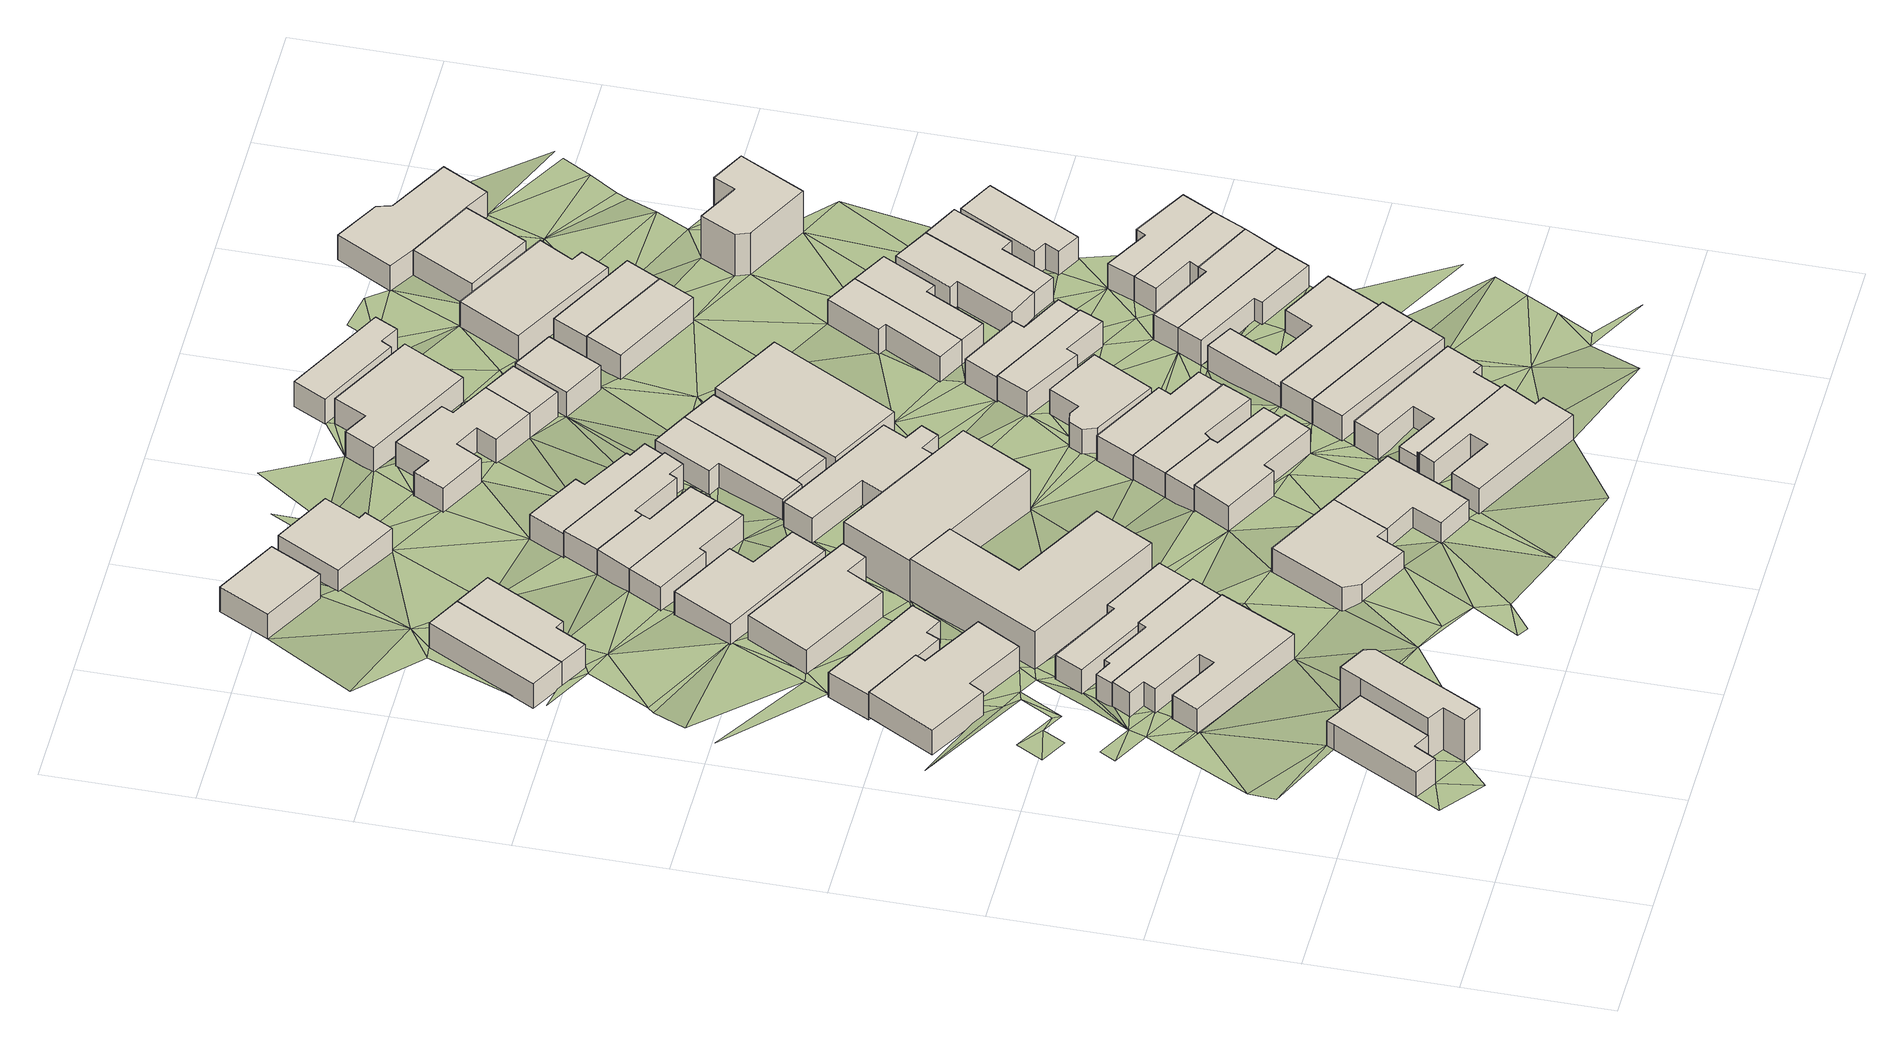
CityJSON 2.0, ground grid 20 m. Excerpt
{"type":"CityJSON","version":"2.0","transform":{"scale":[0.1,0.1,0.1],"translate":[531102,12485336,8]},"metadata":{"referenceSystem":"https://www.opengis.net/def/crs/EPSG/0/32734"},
"CityObjects":{
"building1":{"type":"Building","attributes":{"address":"20 Pope Street Salt River Cape Town","building":"house","building:levels":1,"building_height":4.1,"plus_code":"4FRW3F96+MP3","ground_height":13.43,"roof_height":17.53},"geometry":[{"type":"Solid","lod":"1","boundaries":[[[[0,1,2,3]],[[1,4,5,2]],[[4,6,7,5]],[[6,8,9,7]],[[8,10,11,9]],[[10,12,13,11]],[[12,0,3,13]],[[3,2,5,7,9,11,13]],[[12,10,8,6,4,1,0]]]]}]},
"building2":{"type":"Building","attributes":{"address":"36 Coleridge Road Salt River Cape Town","building":"house","building:levels":2,"building_height":6.9,"plus_code":"4FRW3F96+MP5","ground_height":13.43,"roof_height":20.33},"geometry":[{"type":"Solid","lod":"1","boundaries":[[[[12,14,15,16]],[[14,17,18,15]],[[17,19,20,18]],[[19,21,22,20]],[[21,23,24,22]],[[23,25,26,24]],[[25,0,27,26]],[[0,12,16,27]],[[16,15,18,20,22,24,26,27]],[[0,25,23,21,19,17,14,12]]]]}]},
"building3":{"type":"Building","attributes":{"address":"31 Burns Road Salt River Cape Town","building":"house","building:levels":1,"building_height":4.1,"plus_code":"4FRW3F96+VP7","ground_height":11.21,"roof_height":15.31},"geometry":[{"type":"Solid","lod":"1","boundaries":[[[[28,29,30,31]],[[29,32,33,30]],[[32,34,35,33]],[[34,36,37,35]],[[36,38,39,37]],[[38,40,41,39]],[[40,42,43,41]],[[42,28,31,43]],[[31,30,33,35,37,39,41,43]],[[42,40,38,36,34,32,29,28]]]]}]},
"building4":{"type":"Building","attributes":{"address":"30 Coleridge Road Salt River Cape Town","building":"house","building:levels":1,"building_height":4.1,"plus_code":"4FRW3F96+PQW","ground_height":11.98,"roof_height":16.08},"geometry":[{"type":"Solid","lod":"1","boundaries":[[[[44,45,46,47]],[[45,48,49,46]],[[48,50,51,49]],[[50,52,53,51]],[[52,54,55,53]],[[54,56,57,55]],[[56,58,59,57]],[[58,60,61,59]],[[60,62,63,61]],[[62,44,47,63]],[[47,46,49,51,53,55,57,59,61,63]],[[62,60,58,56,54,52,50,48,45,44]]]]}]},
"building5":{"type":"Building","attributes":{"address":"28 Salt River Cape Town","building":"house","building:levels":1,"building_height":4.1,"plus_code":"4FRW3F96+QQ8","ground_height":11.78,"roof_height":15.88},"geometry":[{"type":"Solid","lod":"1","boundaries":[[[[64,65,66,67]],[[65,68,69,66]],[[68,70,71,69]],[[70,72,73,71]],[[72,74,75,73]],[[74,76,77,75]],[[76,78,79,77]],[[78,64,67,79]],[[67,66,69,71,73,75,77,79]],[[78,76,74,72,70,68,65,64]]]]}]},
"building6":{"type":"Building","attributes":{"address":"29 Burns Road Salt River Cape Town","building":"house","building:levels":1,"building_height":4.1,"plus_code":"4FRW3F96+VPQ","ground_height":10.7,"roof_height":14.8},"geometry":[{"type":"Solid","lod":"1","boundaries":[[[[80,81,82,83]],[[81,84,85,82]],[[84,86,87,85]],[[86,88,89,87]],[[88,90,91,89]],[[90,92,93,91]],[[92,80,83,93]],[[83,82,85,87,89,91,93]],[[92,90,88,86,84,81,80]]]]}]},
"building7":{"type":"Building","attributes":{"address":"26 Coleridge Road Salt River Cape Town","building":"house","building:levels":1,"building_height":4.1,"plus_code":"4FRW3F96+QQQ","ground_height":11.27,"roof_height":15.37},"geometry":[{"type":"Solid","lod":"1","boundaries":[[[[94,95,96,97]],[[95,98,99,96]],[[98,100,101,99]],[[100,102,103,101]],[[102,104,105,103]],[[104,106,107,105]],[[106,94,97,107]],[[97,96,99,101,103,105,107]],[[106,104,102,100,98,95,94]]]]}]},
"building8":{"type":"Building","attributes":{"address":"12 Tennyson Street Salt River Cape Town","building":"house","building:levels":1,"building_height":4.1,"plus_code":"4FRW3FC6+3P6","ground_height":10.14,"roof_height":14.24},"geometry":[{"type":"Solid","lod":"1","boundaries":[[[[108,109,110,111]],[[109,112,113,110]],[[112,114,115,113]],[[114,108,111,115]],[[111,110,113,115]],[[114,112,109,108]]]]}]},
"building9":{"type":"Building","attributes":{"address":"14 Tennyson Street Salt River Cape Town","building":"house","building:levels":1,"building_height":4.1,"plus_code":"4FRW3FC6+3P4","ground_height":10.14,"roof_height":14.24},"geometry":[{"type":"Solid","lod":"1","boundaries":[[[[108,114,115,111]],[[114,116,117,115]],[[116,118,119,117]],[[118,120,121,119]],[[120,122,123,121]],[[122,108,111,123]],[[111,115,117,119,121,123]],[[122,120,118,116,114,108]]]]}]},
"building10":{"type":"Building","attributes":{"address":"27 Burns Road Salt River Cape Town","building":"house","building:levels":1,"building_height":4.1,"plus_code":"4FRW3F96+WQM","ground_height":10.7,"roof_height":14.8},"geometry":[{"type":"Solid","lod":"1","boundaries":[[[[124,125,126,127]],[[125,128,129,126]],[[128,130,131,129]],[[130,132,133,131]],[[132,134,135,133]],[[134,124,127,135]],[[127,126,129,131,133,135]],[[134,132,130,128,125,124]]]]}]},
"building11":{"type":"Building","attributes":{"address":"Coleridge Road Salt River Cape Town","building":"apartments","building:levels":2,"building:flats":"8","building_height":6.9,"plus_code":"4FRW3F96+RQQ","ground_height":10.7,"roof_height":17.6},"geometry":[{"type":"Solid","lod":"1","boundaries":[[[[136,137,138,139]],[[137,140,141,138]],[[140,142,143,141]],[[142,144,145,143]],[[144,146,147,145]],[[146,136,139,147]],[[139,138,141,143,145,147]],[[146,144,142,140,137,136]]]]}]},
"building12":{"type":"Building","attributes":{"address":"5 Pope Street Salt River Cape Town","building":"house","building:levels":1,"building_height":4.1,"plus_code":"4FRW3F96+PV3","ground_height":11.52,"roof_height":15.62},"geometry":[{"type":"Solid","lod":"1","boundaries":[[[[148,149,150,151]],[[149,152,153,150]],[[152,154,155,153]],[[154,156,157,155]],[[156,158,159,157]],[[158,160,161,159]],[[160,148,151,161]],[[151,150,153,155,157,159,161]],[[160,158,156,154,152,149,148]]]]}]},
"building13":{"type":"Building","attributes":{"address":"25 Burns Road Salt River Cape Town","building":"house","building:levels":1,"building_height":4.1,"plus_code":"4FRW3F96+XQ3","ground_height":10.11,"roof_height":14.21},"geometry":[{"type":"Solid","lod":"1","boundaries":[[[[162,163,164,165]],[[163,166,167,164]],[[166,168,169,167]],[[168,170,171,169]],[[170,172,173,171]],[[172,162,165,173]],[[165,164,167,169,171,173]],[[172,170,168,166,163,162]]]]}]},
"building14":{"type":"Building","attributes":{"address":"7 Tennyson Street Salt River Cape Town","building":"house","building:levels":1,"building_height":4.1,"plus_code":"4FRW3FC6+5P8","ground_height":9.57,"roof_height":13.67},"geometry":[{"type":"Solid","lod":"1","boundaries":[[[[174,175,176,177]],[[175,178,179,176]],[[178,180,181,179]],[[180,174,177,181]],[[177,176,179,181]],[[180,178,175,174]]]]}]},
"building15":{"type":"Building","attributes":{"address":"23 Burns Road Salt River Cape Town","building":"house","building:levels":1,"building_height":4.1,"plus_code":"4FRW3F96+XRJ","ground_height":10.11,"roof_height":14.21},"geometry":[{"type":"Solid","lod":"1","boundaries":[[[[182,183,184,185]],[[183,186,187,184]],[[186,188,189,187]],[[188,190,191,189]],[[190,192,193,191]],[[192,182,185,193]],[[185,184,187,189,191,193]],[[192,190,188,186,183,182]]]]}]},
"building16":{"type":"Building","attributes":{"address":"5A Pope Street Salt River Cape Town","building":"house","building:levels":1,"building_height":4.1,"plus_code":"4FRW3F96+MWF","ground_height":11.52,"roof_height":15.62},"geometry":[{"type":"Solid","lod":"1","boundaries":[[[[148,160,161,151]],[[160,194,195,161]],[[194,196,197,195]],[[196,198,199,197]],[[198,200,201,199]],[[200,148,151,201]],[[151,161,195,197,199,201]],[[200,198,196,194,160,148]]]]}]},
"building17":{"type":"Building","attributes":{"address":"Madrassah Al Shafi-Iy-Yah 18 Coleridge Road Salt River Cape Town","building":"civic","building:levels":2,"amenity":"community_centre","operator:type":"religious","building_height":6.9,"plus_code":"4FRW3F96+VVJ","ground_height":10.27,"roof_height":17.17},"geometry":[{"type":"Solid","lod":"1","boundaries":[[[[202,203,204,205]],[[203,206,207,204]],[[206,208,209,207]],[[208,210,211,209]],[[210,212,213,211]],[[212,214,215,213]],[[214,202,205,215]],[[205,204,207,209,211,213,215]],[[214,212,210,208,206,203,202]]]]}]},
"building18":{"type":"Building","attributes":{"address":"21 Burns Road Salt River Cape Town","building":"house","building:levels":1,"building_height":4.1,"plus_code":"4FRW3FC6+2R3","ground_height":10.11,"roof_height":14.21},"geometry":[{"type":"Solid","lod":"1","boundaries":[[[[183,182,185,184]],[[182,216,217,185]],[[216,218,219,217]],[[218,220,221,219]],[[220,222,223,221]],[[222,183,184,223]],[[184,185,217,219,221,223]],[[222,220,218,216,182,183]]]]}]},
"building19":{"type":"Building","attributes":{"address":"8 Burns Road Salt River Cape Town","building":"house","building:levels":1,"building_height":4.1,"plus_code":"4FRW3FC6+4QW","ground_height":9.05,"roof_height":13.15},"geometry":[{"type":"Solid","lod":"1","boundaries":[[[[224,225,226,227]],[[225,228,229,226]],[[228,230,231,229]],[[230,232,233,231]],[[232,234,235,233]],[[234,224,227,235]],[[227,226,229,231,233,235]],[[234,232,230,228,225,224]]]]}]},
"building20":{"type":"Building","attributes":{"address":"19 Burns Road Salt River Cape Town","building":"house","building:levels":1,"building_height":4.1,"plus_code":"4FRW3FC6+2RG","ground_height":10.11,"roof_height":14.21},"geometry":[{"type":"Solid","lod":"1","boundaries":[[[[222,220,221,223]],[[220,236,237,221]],[[236,238,239,237]],[[238,240,241,239]],[[240,242,243,241]],[[242,244,245,243]],[[244,246,247,245]],[[246,222,223,247]],[[223,221,237,239,241,243,245,247]],[[246,244,242,240,238,236,220,222]]]]}]},
"building21":{"type":"Building","attributes":{"address":"31 Coleridge Road Salt River Cape Town","building":"house","building:levels":1,"building_height":4.1,"plus_code":"4FRW3F96+QW3","ground_height":11.52,"roof_height":15.62},"geometry":[{"type":"Solid","lod":"1","boundaries":[[[[248,249,250,251]],[[249,252,253,250]],[[252,254,255,253]],[[254,256,257,255]],[[256,258,259,257]],[[258,248,251,259]],[[251,250,253,255,257,259]],[[258,256,254,252,249,248]]]]}]},
"building22":{"type":"Building","attributes":{"address":"40 Cecil Road Salt River Cape Town","building":"house","building:levels":1,"building_height":4.1,"plus_code":"4FRW3F96+JXV","ground_height":12.32,"roof_height":16.42},"geometry":[{"type":"Solid","lod":"1","boundaries":[[[[260,261,262,263]],[[261,264,265,262]],[[264,266,267,265]],[[266,268,269,267]],[[268,270,271,269]],[[270,272,273,271]],[[272,274,275,273]],[[274,276,277,275]],[[276,278,279,277]],[[278,280,281,279]],[[280,260,263,281]],[[263,262,265,267,269,271,273,275,277,279,281]],[[280,278,276,274,272,270,268,266,264,261,260]]]]}]},
"building23":{"type":"Building","attributes":{"address":"Coleridge Road Salt River Cape Town","building":"house","building:levels":1,"building_height":4.1,"plus_code":"4FRW3F96+WV9","ground_height":10.27,"roof_height":14.37},"geometry":[{"type":"Solid","lod":"1","boundaries":[[[[203,202,282,283]],[[202,284,285,282]],[[284,286,287,285]],[[286,288,289,287]],[[288,290,291,289]],[[290,292,293,291]],[[292,294,295,293]],[[294,296,297,295]],[[296,298,299,297]],[[298,203,283,299]],[[283,282,285,287,289,291,293,295,297,299]],[[298,296,294,292,290,288,286,284,202,203]]]]}]},
"building24":{"type":"Building","attributes":{"address":"17 Burns Road Salt River Cape Town","building":"house","building:levels":1,"building_height":4.1,"plus_code":"4FRW3FC6+2RQ","ground_height":9.58,"roof_height":13.68},"geometry":[{"type":"Solid","lod":"1","boundaries":[[[[300,301,302,303]],[[301,304,305,302]],[[304,306,307,305]],[[306,308,309,307]],[[308,310,311,309]],[[310,312,313,311]],[[312,314,315,313]],[[314,300,303,315]],[[303,302,305,307,309,311,313,315]],[[314,312,310,308,306,304,301,300]]]]}]},
"building25":{"type":"Building","attributes":{"address":"29 Coleridge Road Salt River Cape Town","building":"house","building:levels":1,"building_height":4.1,"plus_code":"4FRW3F96+QW9","ground_height":10.73,"roof_height":14.83},"geometry":[{"type":"Solid","lod":"1","boundaries":[[[[316,317,318,319]],[[317,320,321,318]],[[320,322,323,321]],[[322,324,325,323]],[[324,326,327,325]],[[326,316,319,327]],[[319,318,321,323,325,327]],[[326,324,322,320,317,316]]]]}]},
"building26":{"type":"Building","attributes":{"address":"16 Tennyson Street Salt River Cape Town","building":"house","building:levels":1,"building_height":4.1,"plus_code":"4FRW3F96+XV7","ground_height":9.61,"roof_height":13.71},"geometry":[{"type":"Solid","lod":"1","boundaries":[[[[328,329,330,331]],[[329,332,333,330]],[[332,334,335,333]],[[334,336,337,335]],[[336,338,339,337]],[[338,340,341,339]],[[340,328,331,341]],[[331,330,333,335,337,339,341]],[[340,338,336,334,332,329,328]]]]}]},
"building27":{"type":"Building","attributes":{"address":"27 Coleridge Road Salt River Cape Town","building":"house","building:levels":1,"building_height":4.1,"plus_code":"4FRW3F96+QWQ","ground_height":10.73,"roof_height":14.83},"geometry":[{"type":"Solid","lod":"1","boundaries":[[[[326,324,325,327]],[[324,342,343,325]],[[342,344,345,343]],[[344,346,347,345]],[[346,348,349,347]],[[348,326,327,349]],[[327,325,343,345,347,349]],[[348,346,344,342,324,326]]]]}]},
"building28":{"type":"Building","attributes":{"address":"38 Cecil Road Salt River Cape Town","building":"house","building:levels":1,"building_height":4.1,"plus_code":"4FRW3F97+M2J","ground_height":11.52,"roof_height":15.62},"geometry":[{"type":"Solid","lod":"1","boundaries":[[[[350,351,352,353]],[[351,354,355,352]],[[354,356,357,355]],[[356,358,359,357]],[[358,360,361,359]],[[360,362,363,361]],[[362,364,365,363]],[[364,366,367,365]],[[366,368,369,367]],[[368,350,353,369]],[[353,352,355,357,359,361,363,365,367,369]],[[368,366,364,362,360,358,356,354,351,350]]]]}]},
"building29":{"type":"Building","attributes":{"address":"18 Tennyson Street Salt River Cape Town","building":"house","building:levels":1,"building_height":4.1,"plus_code":"4FRW3F96+XVH","ground_height":9.61,"roof_height":13.71},"geometry":[{"type":"Solid","lod":"1","boundaries":[[[[328,340,341,331]],[[340,370,371,341]],[[370,372,373,371]],[[372,328,331,373]],[[331,341,371,373]],[[372,370,340,328]]]]}]},
"building30":{"type":"Building","attributes":{"address":"25 Coleridge Road Salt River Cape Town","building":"house","building:levels":1,"building_height":4.1,"plus_code":"4FRW3F96+RX2","ground_height":10.54,"roof_height":14.64},"geometry":[{"type":"Solid","lod":"1","boundaries":[[[[374,375,376,377]],[[375,378,379,376]],[[378,380,381,379]],[[380,382,383,381]],[[382,384,385,383]],[[384,374,377,385]],[[377,376,379,381,383,385]],[[384,382,380,378,375,374]]]]}]},
"building31":{"type":"Building","attributes":{"address":"15 Burns Road Salt River Cape Town","building":"house","building:levels":1,"building_height":4.1,"plus_code":"4FRW3FC6+4V4","ground_height":9.13,"roof_height":13.23},"geometry":[{"type":"Solid","lod":"1","boundaries":[[[[386,387,388,389]],[[387,390,391,388]],[[390,392,393,391]],[[392,394,395,393]],[[394,396,397,395]],[[396,398,399,397]],[[398,400,401,399]],[[400,402,403,401]],[[402,404,405,403]],[[404,406,407,405]],[[406,408,409,407]],[[408,386,389,409]],[[389,388,391,393,395,397,399,401,403,405,407,409]],[[408,406,404,402,400,398,396,394,392,390,387,386]]]]}]},
"building32":{"type":"Building","attributes":{"address":"23 Coleridge Road Salt River Cape Town","building":"house","building:levels":1,"building_height":4.1,"plus_code":"4FRW3F96+RXC","ground_height":10.54,"roof_height":14.64},"geometry":[{"type":"Solid","lod":"1","boundaries":[[[[410,411,412,413]],[[411,414,415,412]],[[414,416,417,415]],[[416,418,419,417]],[[418,420,421,419]],[[420,422,423,421]],[[422,424,425,423]],[[424,410,413,425]],[[413,412,415,417,419,421,423,425]],[[424,422,420,418,416,414,411,410]]]]}]},
"building33":{"type":"Building","attributes":{"address":"36 Cecil Road Salt River Cape Town","building":"house","building:levels":1,"building_height":4.1,"plus_code":"4FRW3F97+P22","ground_height":11.31,"roof_height":15.41},"geometry":[{"type":"Solid","lod":"1","boundaries":[[[[426,427,428,429]],[[427,430,431,428]],[[430,432,433,431]],[[432,426,429,433]],[[429,428,431,433]],[[432,430,427,426]]]]}]},
"building34":{"type":"Building","attributes":{"address":"20 Tennyson Street Salt River Cape Town","building":"house","building:levels":1,"building_height":4.1,"plus_code":"4FRW3F96+XW4","ground_height":9.61,"roof_height":13.71},"geometry":[{"type":"Solid","lod":"1","boundaries":[[[[434,435,436,437]],[[435,438,439,436]],[[438,440,441,439]],[[440,434,437,441]],[[437,436,439,441]],[[440,438,435,434]]]]}]},
"building35":{"type":"Building","attributes":{"address":"34 Cecil Road Salt River Cape Town","building":"house","building:levels":1,"building_height":4.1,"plus_code":"4FRW3F97+P2F","ground_height":11.31,"roof_height":15.41},"geometry":[{"type":"Solid","lod":"1","boundaries":[[[[426,442,443,429]],[[442,444,445,443]],[[444,427,428,445]],[[427,426,429,428]],[[429,443,445,428]],[[427,444,442,426]]]]}]},
"building36":{"type":"Building","attributes":{"address":"13 Burns Road Salt River Cape Town","building":"house","building:levels":1,"building_height":4.1,"plus_code":"4FRW3FC6+4WC","ground_height":9.05,"roof_height":13.15},"geometry":[{"type":"Solid","lod":"1","boundaries":[[[[446,447,448,449]],[[447,450,451,448]],[[450,452,453,451]],[[452,454,455,453]],[[454,456,457,455]],[[456,446,449,457]],[[449,448,451,453,455,457]],[[456,454,452,450,447,446]]]]}]},
"building37":{"type":"Building","attributes":{"address":"13 Tennyson Street Salt River Cape Town","building":"house","building:levels":1,"building_height":4.1,"plus_code":"4FRW3FC6+3WM","ground_height":9.13,"roof_height":13.23},"geometry":[{"type":"Solid","lod":"1","boundaries":[[[[387,386,389,388]],[[386,458,459,389]],[[458,460,461,459]],[[460,387,388,461]],[[388,389,459,461]],[[460,458,386,387]]]]}]},
"building38":{"type":"Building","attributes":{"address":"21 Coleridge Road Salt River Cape Town","building":"house","building:levels":1,"building_height":4.1,"plus_code":"4FRW3F96+VX5","ground_height":10.27,"roof_height":14.37},"geometry":[{"type":"Solid","lod":"1","boundaries":[[[[462,463,464,465]],[[463,466,467,464]],[[466,468,469,467]],[[468,470,471,469]],[[470,472,473,471]],[[472,462,465,473]],[[465,464,467,469,471,473]],[[472,470,468,466,463,462]]]]}]},
"building39":{"type":"Building","attributes":{"address":"32 Cecil Road Salt River Cape Town","building":"house","building:levels":1,"building_height":4.1,"plus_code":"4FRW3F97+Q22","ground_height":10.54,"roof_height":14.64},"geometry":[{"type":"Solid","lod":"1","boundaries":[[[[474,475,476,477]],[[475,478,479,476]],[[478,480,481,479]],[[480,482,483,481]],[[482,484,485,483]],[[484,486,487,485]],[[486,488,489,487]],[[488,474,477,489]],[[477,476,479,481,483,485,487,489]],[[488,486,484,482,480,478,475,474]]]]}]},
"building40":{"type":"Building","attributes":{"address":"19 Coleridge Road Salt River Cape Town","building":"house","building:levels":1,"building_height":4.1,"plus_code":"4FRW3F97+V26","ground_height":9.97,"roof_height":14.07},"geometry":[{"type":"Solid","lod":"1","boundaries":[[[[490,491,492,493]],[[491,494,495,492]],[[494,496,497,495]],[[496,498,499,497]],[[498,500,501,499]],[[500,490,493,501]],[[493,492,495,497,499,501]],[[500,498,496,494,491,490]]]]}]},
"building41":{"type":"Building","attributes":{"address":"13A Tennyson Street Salt River Cape Town","building":"house","building:levels":1,"building_height":4.1,"plus_code":"4FRW3FC6+3W9","ground_height":9.13,"roof_height":13.23},"geometry":[{"type":"Solid","lod":"1","boundaries":[[[[502,503,504,505]],[[503,506,507,504]],[[506,508,509,507]],[[508,502,505,509]],[[505,504,507,509]],[[508,506,503,502]]]]}]},
"building42":{"type":"Building","attributes":{"address":"11 Burns Road Salt River Cape Town","building":"house","building:levels":1,"building_height":4.1,"plus_code":"4FRW3FC6+5W7","ground_height":8.78,"roof_height":12.88},"geometry":[{"type":"Solid","lod":"1","boundaries":[[[[510,511,512,513]],[[511,514,515,512]],[[514,516,517,515]],[[516,518,519,517]],[[518,520,521,519]],[[520,510,513,521]],[[513,512,515,517,519,521]],[[520,518,516,514,511,510]]]]}]},
"building43":{"type":"Building","attributes":{"address":"22 Tennyson Street Salt River Cape Town","building":"house","building:levels":1,"building_height":4.1,"plus_code":"4FRW3F96+WX9","ground_height":9.97,"roof_height":14.07},"geometry":[{"type":"Solid","lod":"1","boundaries":[[[[522,523,524,525]],[[523,526,527,524]],[[526,528,529,527]],[[528,530,531,529]],[[530,532,533,531]],[[532,522,525,533]],[[525,524,527,529,531,533]],[[532,530,528,526,523,522]]]]}]},
"building44":{"type":"Building","attributes":{"address":"30 Cecil Road Salt River Cape Town","building":"house","building:levels":1,"building_height":4.1,"plus_code":"4FRW3F97+Q3J","ground_height":10.54,"roof_height":14.64},"geometry":[{"type":"Solid","lod":"1","boundaries":[[[[534,535,536,537]],[[535,538,539,536]],[[538,540,541,539]],[[540,542,543,541]],[[542,544,545,543]],[[544,534,537,545]],[[537,536,539,541,543,545]],[[544,542,540,538,535,534]]]]}]},
"building45":{"type":"Building","attributes":{"address":"14 Coleridge Road Salt River Cape Town","building":"house","building:levels":1,"building_height":4.1,"plus_code":"4FRW3FC6+2XW","ground_height":9.13,"roof_height":13.23},"geometry":[{"type":"Solid","lod":"1","boundaries":[[[[546,547,548,549]],[[547,550,551,548]],[[550,552,553,551]],[[552,546,549,553]],[[549,548,551,553]],[[552,550,547,546]]]]}]},
"building46":{"type":"Building","attributes":{"address":"24 Tennyson Street Salt River Cape Town","building":"house","building:levels":1,"building_height":4.1,"plus_code":"4FRW3F97+W2G","ground_height":9.97,"roof_height":14.07},"geometry":[{"type":"Solid","lod":"1","boundaries":[[[[522,532,533,525]],[[532,554,555,533]],[[554,556,557,555]],[[556,558,559,557]],[[558,560,561,559]],[[560,522,525,561]],[[525,533,555,557,559,561]],[[560,558,556,554,532,522]]]]}]},
"building47":{"type":"Building","attributes":{"address":"28 Cecil Road Salt River Cape Town","building":"house","building:levels":1,"building_height":4.1,"plus_code":"4FRW3F97+Q3V","ground_height":10.48,"roof_height":14.58},"geometry":[{"type":"Solid","lod":"1","boundaries":[[[[562,563,564,565]],[[563,566,567,564]],[[566,534,537,567]],[[534,544,545,537]],[[544,568,569,545]],[[568,562,565,569]],[[565,564,567,537,545,569]],[[568,544,534,566,563,562]]]]}]},
"building48":{"type":"Building","attributes":{"address":"12 Coleridge Road Salt River Cape Town","building":"house","building:levels":1,"building_height":4.1,"plus_code":"4FRW3FC6+3X5","ground_height":9.03,"roof_height":13.13},"geometry":[{"type":"Solid","lod":"1","boundaries":[[[[570,571,572,573]],[[571,574,575,572]],[[574,576,577,575]],[[576,570,573,577]],[[573,572,575,577]],[[576,574,571,570]]]]}]},
"building49":{"type":"Building","attributes":{"address":"26 Tennyson Street Salt River Cape Town","building":"house","building:levels":1,"building_height":4.1,"plus_code":"4FRW3F97+V2X","ground_height":9.97,"roof_height":14.07},"geometry":[{"type":"Solid","lod":"1","boundaries":[[[[578,579,580,581]],[[579,582,583,580]],[[582,584,585,583]],[[584,586,587,585]],[[586,588,589,587]],[[588,578,581,589]],[[581,580,583,585,587,589]],[[588,586,584,582,579,578]]]]}]},
"building50":{"type":"Building","attributes":{"address":"26 Cecil Road Salt River Cape Town","building":"house","building:levels":1,"building_height":4.1,"plus_code":"4FRW3F97+R38","ground_height":10.48,"roof_height":14.58},"geometry":[{"type":"Solid","lod":"1","boundaries":[[[[590,591,592,593]],[[591,594,595,592]],[[594,596,597,595]],[[596,562,565,597]],[[562,568,569,565]],[[568,590,593,569]],[[593,592,595,597,565,569]],[[568,562,596,594,591,590]]]]}]},
"building51":{"type":"Building","attributes":{"address":"10 Coleridge Road Salt River Cape Town","building":"house","building:levels":1,"building_height":4.1,"plus_code":"4FRW3FC6+3XX","ground_height":9.03,"roof_height":13.13},"geometry":[{"type":"Solid","lod":"1","boundaries":[[[[598,599,600,601]],[[599,602,603,600]],[[602,604,605,603]],[[604,606,607,605]],[[606,608,609,607]],[[608,598,601,609]],[[601,600,603,605,607,609]],[[608,606,604,602,599,598]]]]}]},
"building52":{"type":"Building","attributes":{"address":"28 Tennyson Street Salt River Cape Town","building":"house","building:levels":1,"building_height":4.1,"plus_code":"4FRW3F97+W33","ground_height":9.97,"roof_height":14.07},"geometry":[{"type":"Solid","lod":"1","boundaries":[[[[578,588,589,581]],[[588,610,611,589]],[[610,612,613,611]],[[612,614,615,613]],[[614,616,617,615]],[[616,578,581,617]],[[581,589,611,613,615,617]],[[616,614,612,610,588,578]]]]}]},
"building53":{"type":"Building","attributes":{"address":"24 Cecil Road Salt River Cape Town","building":"house","building:levels":1,"building_height":4.1,"plus_code":"4FRW3F97+R3H","ground_height":10.48,"roof_height":14.58},"geometry":[{"type":"Solid","lod":"1","boundaries":[[[[590,618,619,593]],[[618,620,621,619]],[[620,622,623,621]],[[622,624,625,623]],[[624,591,592,625]],[[591,590,593,592]],[[593,619,621,623,625,592]],[[591,624,622,620,618,590]]]]}]},
"building54":{"type":"Building","attributes":{"address":"30 Tennyson Street Salt River Cape Town","building":"house","building:levels":1,"building_height":4.1,"plus_code":"4FRW3F97+V3Q","ground_height":9.85,"roof_height":13.95},"geometry":[{"type":"Solid","lod":"1","boundaries":[[[[626,627,628,629]],[[627,630,631,628]],[[630,632,633,631]],[[632,634,635,633]],[[634,636,637,635]],[[636,626,629,637]],[[629,628,631,633,635,637]],[[636,634,632,630,627,626]]]]}]},
"building55":{"type":"Building","attributes":{"address":"8 Coleridge Road Salt River Cape Town","building":"house","building:levels":1,"building_height":4.1,"plus_code":"4FRW3FC7+42F","ground_height":8.66,"roof_height":12.76},"geometry":[{"type":"Solid","lod":"1","boundaries":[[[[638,639,640,641]],[[639,642,643,640]],[[642,644,645,643]],[[644,638,641,645]],[[641,640,643,645]],[[644,642,639,638]]]]}]},
"building56":{"type":"Building","attributes":{"address":"17 Coleridge Road Salt River Cape Town","building":"house","building:levels":2,"building_height":6.9,"plus_code":"4FRW3FC7+233","ground_height":9.47,"roof_height":16.37},"geometry":[{"type":"Solid","lod":"1","boundaries":[[[[646,647,648,649]],[[647,650,651,648]],[[650,652,653,651]],[[652,654,655,653]],[[654,656,657,655]],[[656,658,659,657]],[[658,646,649,659]],[[649,648,651,653,655,657,659]],[[658,656,654,652,650,647,646]]]]}]},
"building57":{"type":"Building","attributes":{"address":"6A Coleridge Road Salt River Cape Town","building":"house","building:levels":1,"building_height":4.1,"plus_code":"4FRW3FC7+525","ground_height":8.66,"roof_height":12.76},"geometry":[{"type":"Solid","lod":"1","boundaries":[[[[639,638,641,640]],[[638,660,661,641]],[[660,662,663,661]],[[662,664,665,663]],[[664,666,667,665]],[[666,668,669,667]],[[668,670,671,669]],[[670,639,640,671]],[[640,641,661,663,665,667,669,671]],[[670,668,666,664,662,660,638,639]]]]}]},
"terrain1":{"type":"TINRelief","geometry":[{"type":"CompositeSurface","lod":"1","boundaries":[[[8,6,672]],[[672,673,8]],[[673,17,8]],[[8,12,10]],[[8,17,12]],[[674,675,1]],[[17,14,12]],[[1,675,4]],[[676,674,1]],[[677,674,676]],[[678,679,680]],[[678,681,679]],[[681,677,682]],[[676,682,677]],[[0,25,1]],[[676,1,25]],[[683,684,685]],[[683,686,684]],[[687,681,682]],[[679,681,688]],[[687,688,681]],[[689,686,683]],[[690,691,692]],[[679,688,693]],[[693,694,679]],[[690,695,691]],[[21,19,696]],[[683,697,689]],[[676,62,682]],[[693,688,698]],[[694,74,679]],[[62,676,25]],[[699,688,687]],[[697,695,689]],[[679,74,700]],[[62,25,23]],[[691,701,692]],[[679,700,702]],[[703,699,687]],[[695,697,704]],[[23,21,696]],[[691,704,701]],[[704,691,695]],[[70,700,74]],[[74,72,70]],[[705,706,707]],[[62,23,696]],[[708,701,704]],[[702,700,709]],[[702,708,704]],[[710,700,70]],[[711,702,709]],[[712,713,714]],[[702,711,708]],[[707,715,705]],[[716,717,718]],[[705,714,713]],[[719,710,70]],[[712,714,720]],[[721,722,723]],[[98,711,709]],[[708,711,724]],[[696,725,62]],[[716,724,717]],[[696,726,727]],[[728,729,730]],[[731,722,720]],[[90,715,707]],[[696,727,732]],[[714,705,715]],[[98,709,100]],[[733,723,722]],[[726,730,729]],[[714,731,720]],[[734,717,735]],[[724,735,717]],[[732,725,696]],[[44,62,736]],[[736,62,725]],[[722,731,733]],[[109,737,738]],[[714,715,739]],[[136,724,711]],[[740,711,98]],[[727,726,741]],[[733,731,742]],[[90,128,715]],[[733,742,743]],[[732,727,741]],[[136,735,724]],[[744,745,737]],[[44,736,746]],[[731,714,747]],[[90,735,136]],[[729,748,726]],[[745,744,178]],[[736,725,749]],[[109,744,737]],[[90,136,128]],[[749,746,736]],[[731,750,742]],[[740,98,751]],[[747,752,731]],[[753,714,739]],[[741,726,748]],[[754,748,729]],[[744,109,108]],[[752,750,731]],[[132,128,136]],[[128,132,130]],[[744,108,122]],[[751,746,249]],[[755,756,757]],[[741,758,759]],[[746,749,249]],[[178,744,760]],[[757,756,761]],[[739,134,753]],[[758,741,748]],[[752,747,188]],[[122,742,222]],[[742,750,222]],[[249,740,751]],[[762,132,136]],[[763,748,754]],[[747,170,188]],[[760,744,764]],[[748,765,758]],[[766,763,754]],[[762,134,132]],[[744,122,767]],[[766,754,768]],[[749,148,249]],[[134,762,753]],[[761,740,248]],[[170,769,770]],[[170,190,188]],[[764,744,767]],[[755,757,771]],[[248,740,249]],[[222,246,122]],[[761,771,757]],[[772,753,762]],[[764,174,760]],[[772,770,753]],[[190,170,192]],[[773,772,762]],[[774,763,766]],[[192,170,770]],[[122,246,314]],[[762,775,773]],[[249,148,252]],[[174,764,776]],[[767,122,314]],[[772,777,770]],[[761,248,326]],[[774,200,763]],[[770,777,192]],[[772,773,778]],[[768,276,766]],[[778,773,775]],[[771,761,348]],[[779,252,148]],[[774,780,200]],[[218,781,220]],[[761,326,348]],[[780,774,782]],[[777,783,192]],[[200,779,148]],[[783,182,192]],[[236,220,781]],[[780,784,200]],[[216,781,218]],[[783,777,785]],[[252,779,254]],[[786,780,782]],[[787,784,788]],[[200,784,787]],[[236,781,238]],[[767,314,789]],[[790,767,789]],[[791,776,228]],[[792,182,783]],[[781,216,238]],[[790,228,793]],[[787,360,200]],[[216,182,794]],[[777,795,785]],[[256,254,779]],[[256,779,200]],[[796,771,348]],[[256,200,360]],[[216,794,238]],[[792,794,182]],[[797,785,798]],[[360,787,799]],[[791,228,800]],[[801,789,314]],[[801,314,802]],[[789,803,790]],[[238,242,240]],[[804,771,796]],[[238,794,242]],[[798,785,795]],[[805,214,771]],[[795,777,292]],[[358,256,360]],[[806,807,808]],[[805,771,804]],[[802,809,810]],[[228,790,811]],[[799,812,360]],[[214,286,202]],[[244,242,794]],[[202,286,284]],[[813,256,358]],[[790,803,811]],[[808,807,814]],[[796,815,804]],[[813,816,256]],[[244,794,817]],[[258,256,816]],[[280,278,260]],[[802,818,801]],[[819,820,810]],[[808,814,821]],[[822,278,276]],[[817,820,244]],[[258,816,814]],[[292,290,288]],[[796,823,815]],[[286,214,824]],[[386,802,810]],[[803,825,826]],[[292,827,795]],[[805,824,214]],[[228,811,450]],[[798,795,438]],[[828,228,450]],[[813,358,829]],[[826,811,803]],[[818,802,386]],[[830,801,818]],[[292,288,827]],[[814,816,831]],[[824,805,832]],[[814,831,821]],[[260,278,833]],[[286,462,288]],[[823,834,815]],[[832,835,836]],[[810,820,503]],[[837,260,838]],[[827,288,839]],[[830,818,840]],[[821,831,841]],[[503,820,817]],[[278,822,833]],[[824,832,836]],[[286,824,462]],[[838,260,833]],[[438,372,798]],[[288,462,839]],[[826,392,811]],[[328,503,817]],[[823,842,378]],[[386,810,503]],[[813,829,843]],[[486,841,831]],[[838,833,829]],[[844,824,836]],[[841,486,378]],[[450,447,446]],[[845,833,822]],[[834,823,534]],[[328,372,846]],[[811,392,454]],[[839,462,847]],[[435,827,839]],[[829,833,843]],[[534,823,378]],[[458,386,503]],[[848,450,446]],[[411,844,836]],[[849,387,392]],[[328,850,503]],[[372,438,846]],[[851,839,847]],[[834,534,411]],[[846,850,328]],[[535,378,486]],[[387,454,392]],[[535,534,378]],[[852,844,411]],[[853,833,845]],[[854,839,851]],[[502,458,503]],[[833,855,843]],[[846,438,435]],[[535,486,856]],[[847,532,851]],[[839,854,435]],[[857,852,411]],[[454,387,460]],[[853,845,858]],[[859,860,861]],[[859,861,856]],[[460,458,502]],[[845,862,858]],[[848,446,514]],[[846,863,850]],[[534,566,411]],[[847,554,532]],[[833,853,855]],[[857,411,566]],[[535,856,864]],[[865,426,843]],[[847,498,554]],[[866,454,460]],[[854,851,528]],[[866,460,502]],[[867,856,861]],[[547,850,863]],[[456,514,446]],[[456,454,866]],[[867,864,856]],[[846,868,863]],[[855,865,843]],[[426,865,442]],[[498,869,586]],[[846,435,868]],[[547,508,850]],[[502,870,866]],[[498,586,554]],[[871,857,566]],[[870,502,508]],[[857,871,872]],[[586,869,873]],[[854,523,435]],[[874,867,861]],[[871,566,594]],[[586,584,554]],[[514,456,518]],[[508,547,875]],[[873,876,586]],[[518,516,514]],[[870,508,875]],[[566,563,594]],[[874,861,877]],[[868,435,523]],[[878,456,866]],[[556,554,582]],[[870,878,866]],[[442,879,877]],[[872,871,624]],[[873,872,624]],[[871,594,591]],[[554,584,582]],[[880,876,873]],[[456,878,518]],[[594,563,562]],[[591,624,871]],[[556,582,558]],[[873,624,880]],[[594,562,596]],[[518,878,520]],[[608,870,875]],[[582,579,558]],[[880,624,881]],[[650,868,523]],[[650,523,522]],[[882,880,881]],[[579,560,558]],[[880,882,612]],[[520,878,883]],[[884,520,885]],[[571,608,875]],[[886,868,647]],[[881,624,887]],[[620,624,622]],[[888,882,881]],[[883,878,889]],[[887,624,620]],[[650,647,868]],[[883,885,520]],[[614,612,882]],[[878,602,889]],[[560,579,578]],[[652,522,560]],[[646,571,886]],[[647,646,886]],[[571,598,608]],[[652,650,522]],[[890,614,882]],[[889,639,883]],[[578,652,560]],[[891,889,602]],[[602,599,598]],[[614,890,616]],[[892,571,646]],[[571,893,598]],[[598,894,602]],[[602,894,891]],[[895,578,616]],[[892,646,658]],[[578,895,652]],[[893,571,892]],[[894,598,893]],[[896,891,894]],[[658,656,892]],[[652,895,897]],[[654,652,897]],[[898,896,894]],[[899,892,656]],[[900,894,893]],[[654,899,656]],[[894,900,901]],[[894,902,898]],[[901,902,894]],[[902,903,898]],[[662,898,904]]]}]}
},
"vertices":[
[206,217,54],[151,247,54],[151,247,95],[206,217,95],[146,237,54],[146,237,95],[82,118,54],[82,118,95],[112,101,54],[112,101,95],[129,131,54],[129,131,95],[152,119,54],[152,119,95],
[175,105,54],[175,105,123],[152,119,123],[159,74,54],[159,74,123],[184,61,54],[184,61,123],[263,210,54],[263,210,123],[259,225,54],[259,225,123],[221,246,54],[221,246,123],[206,217,123],
[103,816,32],[51,724,32],[51,724,73],[103,816,73],[134,678,32],[134,678,73],[146,698,32],[146,698,73],[226,653,32],[226,653,73],[260,713,32],[260,713,73],[175,761,32],[175,761,73],[183,775,32],[183,775,73],
[366,428,40],[178,525,40],[178,525,81],[366,428,81],[163,499,40],[163,499,81],[187,487,40],[187,487,81],[177,470,40],[177,470,81],[252,431,40],[252,431,81],[241,410,40],[241,410,81],[171,447,40],[171,447,81],[152,411,40],[152,411,81],[314,325,40],[314,325,81],
[389,470,38],[295,518,38],[295,518,79],[389,470,79],[289,507,38],[289,507,79],[218,544,38],[218,544,79],[214,536,38],[214,536,79],[190,548,38],[190,548,79],[178,525,38],[178,525,79],[366,428,38],[366,428,79],
[103,816,27],[183,775,27],[183,775,68],[103,816,68],[223,754,27],[223,754,68],[232,772,27],[232,772,68],[256,760,27],[256,760,68],[277,800,27],[277,800,68],[133,874,27],[133,874,68],
[389,470,33],[414,518,33],[414,518,74],[389,470,74],[324,564,33],[324,564,74],[319,554,33],[319,554,74],[219,606,33],[219,606,74],[199,568,33],[199,568,74],[295,518,33],[295,518,74],
[168,1352,21],[121,1377,21],[121,1377,62],[168,1352,62],[39,1227,21],[39,1227,62],[86,1201,21],[86,1201,62],
[124,1180,21],[124,1180,62],[147,1222,21],[147,1222,62],[160,1216,21],[160,1216,62],[219,1325,21],[219,1325,62],
[214,994,27],[167,910,27],[167,910,68],[214,994,68],[293,841,27],[293,841,68],[322,892,27],[322,892,68],[352,876,27],[352,876,68],[370,909,27],[370,909,68],
[330,815,27],[231,635,27],[231,635,96],[330,815,96],[424,530,27],[424,530,96],[467,609,27],[467,609,96],[339,679,27],[339,679,96],[395,779,27],[395,779,96],
[574,333,35],[469,388,35],[469,388,76],[574,333,76],[417,288,35],[417,288,76],[428,265,35],[428,265,76],[499,228,35],[499,228,76],[519,266,35],[519,266,76],[535,257,35],[535,257,76],
[200,1013,21],[359,929,21],[359,929,62],[200,1013,62],[384,976,21],[384,976,62],[319,1011,21],[319,1011,62],[337,1045,21],[337,1045,62],[244,1094,21],[244,1094,62],
[222,1599,16],[135,1645,16],[135,1645,57],[222,1599,57],[98,1576,16],[98,1576,57],[185,1529,16],[185,1529,57],
[420,1081,21],[273,1158,21],[273,1158,62],[420,1081,62],[248,1112,21],[248,1112,62],[324,1072,21],[324,1072,62],[329,1081,21],[329,1081,62],[401,1042,21],[401,1042,62],
[581,235,35],[581,235,76],[560,194,35],[560,194,76],[609,170,35],[609,170,76],[667,286,35],[667,286,76],
[551,820,23],[468,865,23],[468,865,92],[551,820,92],[383,911,23],[383,911,92],[330,815,23],[330,815,92],[395,779,23],[395,779,92],[528,707,23],[528,707,92],[581,804,23],[581,804,92],
[438,1117,21],[438,1117,62],[369,1153,21],[369,1153,62],[374,1164,21],[374,1164,62],[299,1204,21],[299,1204,62],
[314,1501,11],[303,1506,11],[303,1506,52],[314,1501,52],[329,1555,11],[329,1555,52],[249,1597,11],[249,1597,52],[202,1510,11],[202,1510,52],[293,1462,11],[293,1462,52],
[380,1174,21],[380,1174,62],[450,1137,21],[450,1137,62],[455,1147,21],[455,1147,62],[477,1135,21],[477,1135,62],[493,1162,21],[493,1162,62],[324,1252,21],[324,1252,62],
[562,507,35],[533,457,35],[533,457,76],[562,507,76],[609,417,35],[609,417,76],[617,431,35],[617,431,76],[695,390,35],[695,390,76],[714,426,35],[714,426,76],
[819,172,43],[672,247,43],[672,247,84],[819,172,84],[673,250,43],[673,250,84],[659,225,43],[659,225,84],[720,193,43],[720,193,84],[707,168,43],[707,168,84],[645,200,43],[645,200,84],[623,160,43],[623,160,84],[783,77,43],[783,77,84],[806,120,43],[806,120,84],[793,127,43],[793,127,84],
[551,820,64],[468,865,64],[569,853,23],[569,853,64],[596,839,23],[596,839,64],[609,863,23],[609,863,64],[583,877,23],[583,877,64],[600,909,23],[600,909,64],[433,998,23],[433,998,64],[411,957,23],[411,957,64],[494,912,23],[494,912,64],
[324,1252,16],[493,1162,16],[493,1162,57],[324,1252,57],[509,1191,16],[509,1191,57],[484,1204,16],[484,1204,57],[487,1209,16],[487,1209,57],[419,1247,16],[419,1247,57],[426,1260,16],[426,1260,57],[350,1301,16],[350,1301,57],
[562,507,27],[714,426,27],[714,426,68],[562,507,68],[730,457,27],[730,457,68],[654,498,27],[654,498,68],[659,509,27],[659,509,68],[585,549,27],[585,549,68],
[568,1154,16],[518,1180,16],[518,1180,57],[568,1154,57],[477,1102,16],[477,1102,57],[493,1094,16],[493,1094,57],[445,1002,16],[445,1002,57],[478,985,16],[478,985,57],[483,993,16],[483,993,57],
[667,517,27],[667,517,68],[742,476,27],[742,476,68],[761,515,27],[761,515,68],[609,595,27],[609,595,68],
[819,172,35],[842,216,35],[842,216,76],[819,172,76],[856,209,35],[856,209,76],[882,258,35],[882,258,76],[721,340,35],[721,340,76],[703,306,35],[703,306,76],[763,275,35],[763,275,76],[747,245,35],[747,245,76],[687,276,35],[687,276,76],[672,247,35],[672,247,76],
[532,967,16],[532,967,57],[616,1128,16],[616,1128,57],
[609,595,25],[761,515,25],[761,515,66],[609,595,66],[779,550,25],[779,550,66],[731,575,25],[731,575,66],[740,592,25],[740,592,66],[636,647,25],[636,647,66],
[538,1343,11],[573,1407,11],[573,1407,52],[538,1343,52],[519,1436,11],[519,1436,52],[527,1452,11],[527,1452,52],[450,1493,11],[450,1493,52],[425,1446,11],[425,1446,52],[401,1459,11],[401,1459,52],[379,1417,11],[379,1417,52],[443,1383,11],[443,1383,52],[463,1419,11],[463,1419,52],[497,1401,11],[497,1401,52],[482,1373,11],[482,1373,52],
[737,601,25],[782,683,25],[782,683,66],[737,601,66],[707,723,25],[707,723,66],[684,681,25],[684,681,66],[669,689,25],[669,689,66],[653,686,25],[653,686,66],[643,668,25],[643,668,66],[650,649,25],[650,649,66],
[922,311,33],[751,400,33],[751,400,74],[922,311,74],[729,357,33],[729,357,74],[898,266,33],[898,266,74],
[634,903,16],[728,1076,16],[728,1076,57],[634,903,57],[629,1129,16],[629,1129,57],[535,956,16],[535,956,57],
[946,355,33],[946,355,74],[774,445,33],[774,445,74],
[512,1584,11],[489,1540,11],[489,1540,52],[512,1584,52],[455,1558,11],[455,1558,52],[433,1517,11],[433,1517,52],[585,1438,11],[585,1438,52],[630,1522,11],[630,1522,52],
[584,1318,11],[584,1318,52],[619,1382,11],[619,1382,52],
[720,792,23],[698,749,23],[698,749,64],[720,792,64],[779,704,23],[779,704,64],[787,719,23],[787,719,64],[846,687,23],[846,687,64],[861,719,23],[861,719,64],
[946,355,25],[987,433,25],[987,433,66],[946,355,66],[914,471,25],[914,471,66],[893,432,25],[893,432,66],[831,464,25],[831,464,66],[866,530,25],[866,530,66],[829,550,25],[829,550,66],[774,445,25],[774,445,66],
[720,792,20],[861,719,20],[861,719,61],[720,792,61],[877,750,20],[877,750,61],[818,780,20],[818,780,61],[826,796,20],[826,796,61],[744,838,20],[744,838,61],
[625,1381,11],[586,1307,11],[586,1307,52],[625,1381,52],[644,1277,11],[644,1277,52],[682,1351,11],[682,1351,52],
[535,1641,8],[511,1596,8],[511,1596,49],[535,1641,49],[624,1538,8],[624,1538,49],[632,1552,8],[632,1552,49],[658,1538,8],[658,1538,49],[674,1569,8],[674,1569,49],
[860,1004,20],[815,1028,20],[815,1028,61],[860,1004,61],[774,954,20],[774,954,61],[785,948,20],[785,948,61],[741,869,20],[741,869,61],[778,850,20],[778,850,61],
[853,593,25],[836,560,25],[836,560,66],[853,593,66],[927,513,25],[927,513,66],[921,502,25],[921,502,66],[1001,461,25],[1001,461,66],[1024,506,25],[1024,506,66],
[817,1241,11],[693,1306,11],[693,1306,52],[817,1241,52],[667,1257,11],[667,1257,52],[792,1193,11],[792,1193,52],
[813,831,20],[813,831,61],[856,912,20],[856,912,61],[869,905,20],[869,905,61],[908,978,20],[908,978,61],
[968,593,25],[962,582,25],[962,582,66],[968,593,66],[870,628,25],[870,628,66],[1050,552,25],[1050,552,66],
[817,1241,10],[842,1288,10],[842,1288,51],[817,1241,51],[717,1353,10],[717,1353,51],[693,1306,10],[693,1306,51],
[962,937,20],[912,964,20],[912,964,61],[962,937,61],[870,885,20],[870,885,61],[882,879,20],[882,879,61],[841,800,20],[841,800,61],[883,782,20],[883,782,61],
[1072,597,25],[934,667,25],[934,667,66],[1072,597,66],[918,635,25],[918,635,66],[976,606,25],[976,606,66],
[845,1346,10],[829,1355,10],[829,1355,51],[845,1346,51],[855,1401,10],[855,1401,51],[722,1473,10],[722,1473,51],[676,1389,10],[676,1389,51],[824,1308,10],[824,1308,51],
[916,765,20],[916,765,61],[953,838,20],[953,838,61],[970,830,20],[970,830,61],[1012,912,20],[1012,912,61],
[1095,641,25],[1095,641,66],[1019,683,25],[1019,683,66],[1012,670,25],[1012,670,66],[950,704,25],[950,704,66],
[1066,879,18],[1016,905,18],[1016,905,60],[1066,879,60],[959,798,18],[959,798,60],[976,789,18],[976,789,60],[965,769,18],[965,769,60],[997,752,18],[997,752,60],
[897,1504,7],[806,1551,7],[806,1551,48],[897,1504,48],[761,1466,7],[761,1466,48],[853,1419,7],[853,1419,48],
[906,1209,15],[882,1161,15],[882,1161,84],[906,1209,84],[889,1142,15],[889,1142,84],[979,1096,15],[979,1096,84],[1026,1185,15],[1026,1185,84],[979,1209,15],[979,1209,84],[964,1179,15],[964,1179,84],
[931,1485,7],[931,1485,48],[965,1548,7],[965,1548,48],[881,1594,7],[881,1594,48],[875,1614,7],[875,1614,48],[813,1648,7],[813,1648,48],[771,1572,7],[771,1572,48],
[64,85,54],[122,40,54],[52,325,45],[50,288,45],[150,407,45],[107,433,45],[76,498,45],[135,494,45],[88,520,45],[127,470,45],[152,411,45],[119,599,38],[65,588,38],[102,568,38],[85,625,38],[171,447,45],[177,470,45],[144,593,38],[10,724,42],[150,657,38],[134,678,38],[163,499,45],[178,525,45],[169,638,38],[356,177,51],[149,582,38],[187,487,45],[252,431,45],[199,568,38],[146,698,38],[208,628,38],[241,410,45],[182,642,38],[150,907,32],[10,990,36],[133,874,32],[226,653,38],[219,606,38],[295,518,40],[231,635,38],[57,1078,27],[33,1033,32],[200,1013,32],[167,910,32],[175,761,38],[223,754,38],[183,775,38],[289,507,40],[65,1087,27],[42,1210,27],[111,1173,27],[86,1201,27],[260,713,38],[417,288,40],[444,127,51],[401,157,51],[419,53,51],[459,83,51],[405,62,51],[150,1157,27],[428,265,51],[124,1180,27],[232,772,38],[256,760,38],[401,407,40],[102,1375,21],[39,1227,27],[214,994,32],[424,530,40],[499,228,51],[160,1216,27],[147,1222,27],[150,1407,21],[16,1453,25],[389,470,40],[244,1094,27],[560,194,46],[469,388,40],[273,1158,27],[414,518,40],[248,1112,27],[359,929,27],[561,49,46],[395,779,33],[339,679,33],[401,657,33],[535,257,46],[519,266,51],[185,1529,21],[467,609,33],[383,911,27],[609,170,46],[202,1510,21],[581,235,46],[623,160,46],[293,1462,16],[675,8,54],[319,1011,27],[384,976,27],[528,707,27],[411,957,27],[401,907,27],[645,200,46],[468,865,27],[249,1597,16],[433,998,27],[494,912,27],[652,407,35],[659,225,46],[401,1157,21],[707,168,46],[445,1002,27],[673,250,46],[478,985,27],[720,193,46],[687,276,46],[672,247,46],[379,1417,16],[314,1501,16],[310,1585,11],[493,1094,21],[303,1506,16],[477,1102,21],[535,956,23],[636,647,27],[483,993,27],[532,967,23],[747,245,46],[331,1624,11],[443,1383,16],[426,1260,21],[401,1459,16],[643,668,27],[653,686,27],[659,509,35],[654,498,35],[667,517,35],[419,1247,21],[487,1209,21],[433,1517,16],[763,275,46],[729,357,35],[730,457,35],[650,649,27],[751,400,35],[518,1180,21],[482,1373,16],[484,1204,21],[509,1191,21],[742,476,35],[921,24,51],[740,592,27],[698,749,27],[425,1446,16],[450,1493,16],[634,903,23],[401,1657,11],[882,258,43],[463,1419,16],[774,445,35],[669,689,27],[903,157,43],[737,601,27],[684,681,27],[707,723,27],[842,216,43],[856,209,43],[652,907,23],[497,1401,16],[761,515,35],[731,575,27],[898,266,43],[779,704,25],[957,94,43],[652,1157,16],[744,838,23],[511,1596,11],[519,1436,16],[644,1277,16],[741,869,23],[787,719,25],[1007,146,43],[774,954,23],[1032,191,42],[866,530,33],[846,687,25],[980,98,43],[831,464,33],[893,432,33],[914,471,33],[1046,48,42],[667,1257,16],[927,513,33],[1057,237,42],[652,1407,11],[921,502,33],[792,1193,15],[818,780,25],[676,1389,11],[903,657,25],[861,719,25],[877,750,25],[1001,461,33],[717,1353,11],[883,782,25],[987,433,33],[722,1473,11],[1081,283,33],[916,765,25],[965,769,25],[959,798,20],[771,1572,8],[696,1610,8],[749,1600,8],[817,1241,15],[997,752,25],[976,789,20],[761,1466,11],[1016,905,20],[853,1419,10],[954,1236,15],[977,1281,15],[903,1407,10],[1044,1065,16],[897,1504,10],[1003,1104,15],[931,1485,10],[1029,1197,16],[998,1322,10],[1006,1338,10],[1029,1377,12],[1052,1416,12],[1062,1429,12]
]}
